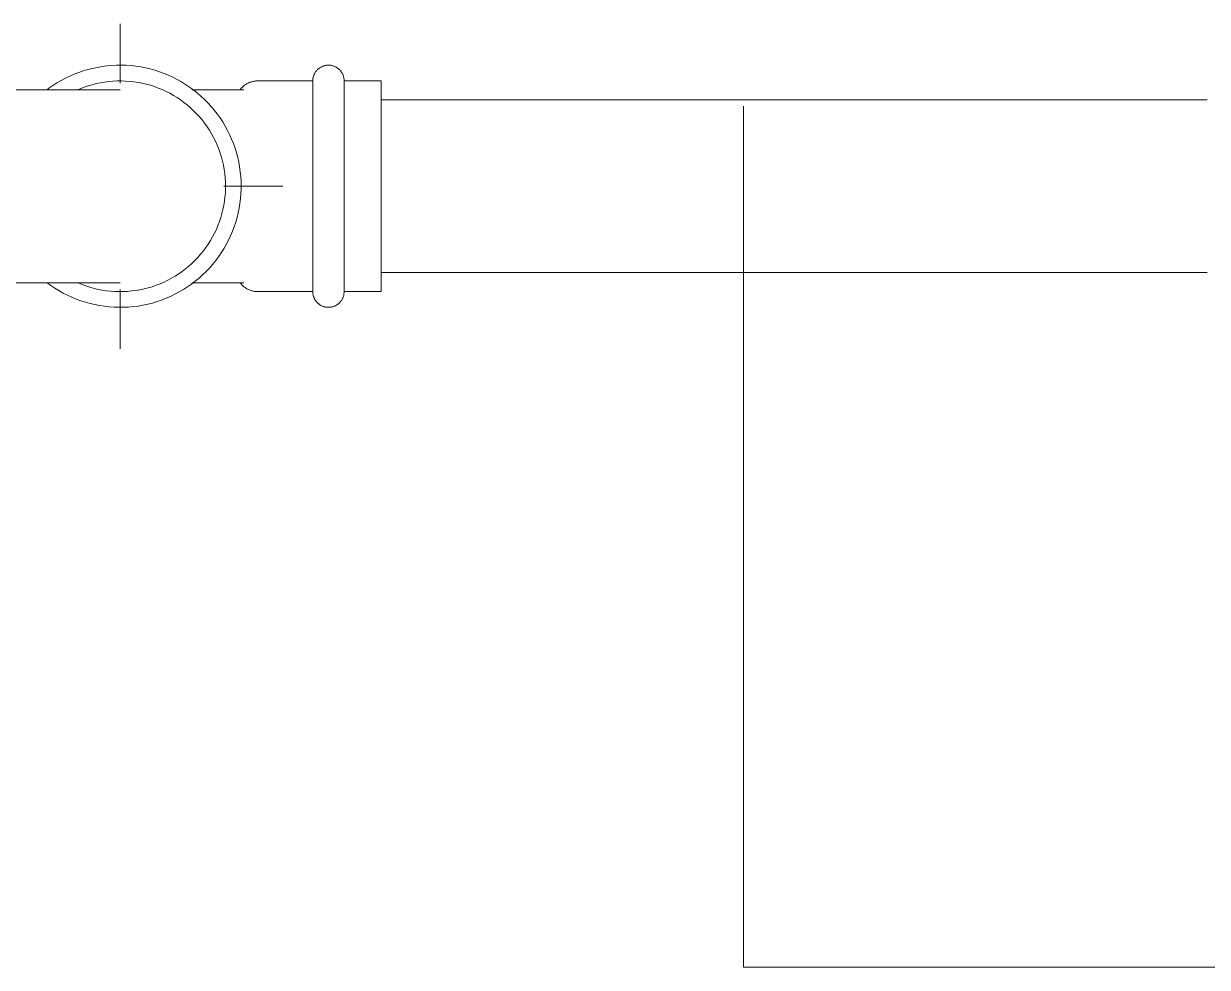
# Model space of a CAD drawing. Header units: inches. Extents: x -3299 to -2222, y -94 to 482.
# Drawn here: x -2376.18 to -2361.62, y 313.74 to 325.34 of the extents above; entities that cross this region are included whole.
import ezdxf

# ---------------------------------------------------------------- set-up
doc = ezdxf.new("R2010")
doc.units = ezdxf.units.IN
doc.header["$MEASUREMENT"] = 0
for name, color, linetype, lineweight in [('P-PIPE', 3, 'Continuous', 9), ('P-PIPE-CNTR', 3, 'Continuous', 9), ('P-PIPE-IDEN', 2, 'Continuous', 9)]:
    doc.layers.add(name, color=color, linetype=linetype, lineweight=lineweight)

# ---------------------------------------------------------------- blocks, each defined once
blk = doc.blocks.new('Victaulic-VicPress316-Elbow 90-45deg Style P568_P571 - Standard-V21-PLG_ ROOF LEVEL')
at = {"layer": 'P-PIPE'}
for p, q in [((-2380.063, 324.641), (-2380.517, 324.641)), ((-2380.517, 324.641), (-2380.517, 323.344)), ((-2380.063, 323.344), (-2380.063, 324.641)), ((-2379.006, 324.641), (-2379.677, 324.641)), ((-2379.677, 323.344), (-2379.677, 324.641)), ((-2377.515, 324.532), (-2378.833, 324.532)), ((-2378.788, 324.02), (-2378.788, 324.068)), ((-2380.517, 323.344), (-2380.517, 322.048)), ((-2380.063, 322.048), (-2380.063, 323.344)), ((-2379.677, 322.048), (-2379.677, 323.344)), ((-2378.788, 322.62), (-2378.788, 322.669)), ((-2378.834, 322.157), (-2377.515, 322.157)), ((-2380.517, 322.048), (-2380.063, 322.048)), ((-2379.677, 322.048), (-2379.006, 322.048))]:
    blk.add_line(p, q, dxfattribs=at)
at = {"layer": 'P-PIPE', "flags": 128}
for points in [[(-2380.063, 324.641), (-2380.063, 324.649), (-2380.063, 324.656), (-2380.062, 324.664), (-2380.061, 324.672), (-2380.06, 324.679), (-2380.058, 324.687), (-2380.056, 324.694), (-2380.054, 324.702), (-2380.051, 324.709), (-2380.048, 324.716), (-2380.045, 324.723), (-2380.042, 324.73), (-2380.038, 324.737), (-2380.034, 324.743), (-2380.03, 324.75), (-2380.025, 324.756), (-2380.02, 324.762), (-2380.016, 324.768), (-2380.01, 324.774), (-2380.005, 324.779), (-2379.999, 324.785), (-2379.993, 324.79), (-2379.987, 324.794), (-2379.981, 324.799), (-2379.975, 324.803), (-2379.968, 324.807), (-2379.961, 324.811), (-2379.955, 324.815), (-2379.947, 324.818), (-2379.94, 324.821), (-2379.933, 324.823), (-2379.926, 324.826), (-2379.918, 324.828), (-2379.911, 324.83), (-2379.903, 324.831), (-2379.896, 324.832), (-2379.888, 324.833), (-2379.88, 324.834), (-2379.873, 324.834), (-2379.865, 324.834), (-2379.857, 324.833), (-2379.849, 324.833), (-2379.842, 324.832), (-2379.834, 324.83), (-2379.827, 324.829), (-2379.819, 324.827), (-2379.812, 324.825), (-2379.804, 324.822), (-2379.797, 324.819), (-2379.79, 324.816), (-2379.783, 324.813), (-2379.776, 324.809), (-2379.77, 324.805), (-2379.763, 324.801), (-2379.757, 324.797), (-2379.751, 324.792), (-2379.745, 324.787), (-2379.739, 324.782), (-2379.733, 324.777), (-2379.728, 324.771), (-2379.723, 324.765), (-2379.718, 324.759), (-2379.714, 324.753), (-2379.709, 324.747), (-2379.705, 324.74), (-2379.701, 324.734), (-2379.698, 324.727), (-2379.694, 324.72), (-2379.691, 324.713), (-2379.689, 324.705), (-2379.686, 324.698), (-2379.684, 324.691), (-2379.682, 324.683), (-2379.681, 324.676), (-2379.679, 324.668), (-2379.678, 324.66), (-2379.678, 324.653), (-2379.677, 324.645), (-2379.677, 324.641)], [(-2373.508, 323.344), (-2373.509, 323.404), (-2373.513, 323.463), (-2373.519, 323.523), (-2373.527, 323.582), (-2373.538, 323.64), (-2373.551, 323.698), (-2373.566, 323.756), (-2373.584, 323.813), (-2373.603, 323.869), (-2373.626, 323.924), (-2373.65, 323.979), (-2373.676, 324.032), (-2373.705, 324.084), (-2373.735, 324.136), (-2373.768, 324.185), (-2373.803, 324.234), (-2373.839, 324.281), (-2373.878, 324.326), (-2373.918, 324.37), (-2373.96, 324.413), (-2374.003, 324.453), (-2374.048, 324.492), (-2374.095, 324.529), (-2374.143, 324.564), (-2374.193, 324.598), (-2374.243, 324.629), (-2374.295, 324.658), (-2374.348, 324.685), (-2374.403, 324.71), (-2374.458, 324.733), (-2374.514, 324.753), (-2374.57, 324.771), (-2374.628, 324.787), (-2374.686, 324.801), (-2374.744, 324.812), (-2374.803, 324.821), (-2374.862, 324.828), (-2374.922, 324.832), (-2374.981, 324.834), (-2375.041, 324.833), (-2375.1, 324.83), (-2375.16, 324.825), (-2375.219, 324.817), (-2375.278, 324.807), (-2375.336, 324.795), (-2375.394, 324.78), (-2375.451, 324.763), (-2375.507, 324.744), (-2375.563, 324.722), (-2375.617, 324.699), (-2375.671, 324.673), (-2375.724, 324.645), (-2375.775, 324.615), (-2375.825, 324.583), (-2375.874, 324.549), (-2375.896, 324.532)], [(-2380.063, 324.6), (-2380.063, 324.612), (-2380.063, 324.622), (-2380.063, 324.63), (-2380.063, 324.635), (-2380.063, 324.639), (-2380.063, 324.641), (-2380.063, 324.641)], [(-2380.063, 324.641), (-2380.063, 324.64), (-2380.063, 324.637), (-2380.063, 324.631), (-2380.063, 324.624), (-2380.063, 324.615), (-2380.063, 324.604), (-2380.063, 324.59), (-2380.063, 324.575), (-2380.063, 324.558), (-2380.063, 324.538), (-2380.063, 324.517), (-2380.063, 324.494), (-2380.063, 324.469), (-2380.063, 324.443), (-2380.063, 324.414), (-2380.063, 324.384), (-2380.063, 324.352), (-2380.063, 324.319), (-2380.063, 324.284), (-2380.063, 324.248), (-2380.063, 324.21), (-2380.063, 324.17), (-2380.063, 324.13), (-2380.063, 324.088), (-2380.063, 324.045), (-2380.063, 324.001), (-2380.063, 323.955), (-2380.063, 323.909), (-2380.063, 323.862), (-2380.063, 323.814), (-2380.063, 323.765), (-2380.063, 323.716), (-2380.063, 323.666), (-2380.063, 323.616), (-2380.063, 323.565), (-2380.063, 323.513), (-2380.063, 323.462), (-2380.063, 323.41), (-2380.063, 323.358), (-2380.063, 323.344)], [(-2379.677, 323.344), (-2379.677, 323.396), (-2379.677, 323.448), (-2379.677, 323.5), (-2379.677, 323.551), (-2379.677, 323.602), (-2379.677, 323.652), (-2379.677, 323.703), (-2379.677, 323.752), (-2379.677, 323.801), (-2379.677, 323.849), (-2379.677, 323.897), (-2379.677, 323.943), (-2379.677, 323.989), (-2379.677, 324.033), (-2379.677, 324.076), (-2379.677, 324.119), (-2379.677, 324.16), (-2379.677, 324.199), (-2379.677, 324.237), (-2379.677, 324.274), (-2379.677, 324.31), (-2379.677, 324.344), (-2379.677, 324.376), (-2379.677, 324.406), (-2379.677, 324.435), (-2379.677, 324.462), (-2379.677, 324.488), (-2379.677, 324.511), (-2379.677, 324.533), (-2379.677, 324.553), (-2379.677, 324.571), (-2379.677, 324.586), (-2379.677, 324.6), (-2379.677, 324.612), (-2379.677, 324.622), (-2379.677, 324.63), (-2379.677, 324.635), (-2379.677, 324.639), (-2379.677, 324.641), (-2379.677, 324.641)], [(-2379.677, 324.641), (-2379.677, 324.64), (-2379.677, 324.637), (-2379.677, 324.631), (-2379.677, 324.624), (-2379.677, 324.615), (-2379.677, 324.604)], [(-2379.006, 324.641), (-2378.996, 324.641), (-2378.985, 324.64), (-2378.974, 324.639), (-2378.963, 324.637), (-2378.952, 324.635), (-2378.942, 324.633), (-2378.931, 324.63), (-2378.921, 324.627), (-2378.91, 324.623), (-2378.9, 324.619), (-2378.89, 324.615), (-2378.881, 324.61), (-2378.871, 324.605), (-2378.862, 324.599), (-2378.853, 324.593), (-2378.844, 324.587), (-2378.835, 324.58), (-2378.827, 324.573), (-2378.819, 324.566), (-2378.811, 324.558), (-2378.804, 324.55), (-2378.796, 324.542), (-2378.79, 324.533), (-2378.788, 324.532)], [(-2373.701, 323.344), (-2373.702, 323.396), (-2373.705, 323.448), (-2373.71, 323.5), (-2373.717, 323.551), (-2373.727, 323.602), (-2373.738, 323.652), (-2373.751, 323.703), (-2373.767, 323.752), (-2373.784, 323.801), (-2373.803, 323.849), (-2373.824, 323.897), (-2373.847, 323.943), (-2373.872, 323.989), (-2373.899, 324.033), (-2373.927, 324.076), (-2373.958, 324.119), (-2373.989, 324.16), (-2374.023, 324.199), (-2374.058, 324.237), (-2374.094, 324.274), (-2374.132, 324.31), (-2374.171, 324.344), (-2374.212, 324.376), (-2374.254, 324.406), (-2374.297, 324.435), (-2374.341, 324.462), (-2374.386, 324.488), (-2374.433, 324.511), (-2374.48, 324.533), (-2374.528, 324.553), (-2374.576, 324.571), (-2374.626, 324.586), (-2374.676, 324.6), (-2374.726, 324.612), (-2374.777, 324.622), (-2374.828, 324.63), (-2374.88, 324.635), (-2374.932, 324.639), (-2374.983, 324.641), (-2375.035, 324.64), (-2375.087, 324.638), (-2375.139, 324.633), (-2375.19, 324.626), (-2375.241, 324.618), (-2375.292, 324.607), (-2375.342, 324.594), (-2375.392, 324.579), (-2375.441, 324.563), (-2375.489, 324.544), (-2375.517, 324.532)], [(-2374.997, 324.532), (-2374.999, 324.532), (-2375.005, 324.532), (-2375.016, 324.532), (-2375.03, 324.532), (-2375.048, 324.532), (-2375.07, 324.532), (-2375.095, 324.532), (-2375.125, 324.532), (-2375.159, 324.532), (-2375.196, 324.532), (-2375.237, 324.532), (-2375.282, 324.532), (-2375.33, 324.532), (-2375.382, 324.532), (-2375.437, 324.532), (-2375.496, 324.532), (-2375.557, 324.532), (-2375.622, 324.532), (-2375.69, 324.532), (-2375.761, 324.532), (-2375.835, 324.532), (-2375.911, 324.532), (-2375.99, 324.532), (-2376.071, 324.532), (-2376.155, 324.532), (-2376.24, 324.532), (-2376.328, 324.532), (-2376.418, 324.532), (-2376.509, 324.532), (-2376.603, 324.532), (-2376.697, 324.532), (-2376.793, 324.532), (-2376.89, 324.532), (-2376.988, 324.532), (-2377.087, 324.532), (-2377.186, 324.532), (-2377.286, 324.532), (-2377.387, 324.532), (-2377.488, 324.532), (-2377.515, 324.532)], [(-2380.063, 323.344), (-2380.063, 323.292), (-2380.063, 323.241), (-2380.063, 323.189), (-2380.063, 323.138), (-2380.063, 323.087), (-2380.063, 323.036), (-2380.063, 322.986), (-2380.063, 322.936), (-2380.063, 322.888), (-2380.063, 322.839), (-2380.063, 322.792), (-2380.063, 322.746), (-2380.063, 322.7), (-2380.063, 322.656), (-2380.063, 322.612), (-2380.063, 322.57), (-2380.063, 322.529), (-2380.063, 322.489), (-2380.063, 322.451), (-2380.063, 322.414), (-2380.063, 322.379), (-2380.063, 322.345), (-2380.063, 322.313), (-2380.063, 322.282), (-2380.063, 322.253), (-2380.063, 322.226), (-2380.063, 322.201), (-2380.063, 322.177), (-2380.063, 322.156), (-2380.063, 322.136), (-2380.063, 322.118), (-2380.063, 322.102), (-2380.063, 322.088), (-2380.063, 322.076), (-2380.063, 322.067), (-2380.063, 322.059), (-2380.063, 322.053), (-2380.063, 322.049), (-2380.063, 322.048), (-2380.063, 322.048)], [(-2379.677, 322.048), (-2379.677, 322.049), (-2379.677, 322.052), (-2379.677, 322.057), (-2379.677, 322.064), (-2379.677, 322.074), (-2379.677, 322.085), (-2379.677, 322.098), (-2379.677, 322.114), (-2379.677, 322.131), (-2379.677, 322.15), (-2379.677, 322.171), (-2379.677, 322.194), (-2379.677, 322.219), (-2379.677, 322.246), (-2379.677, 322.274), (-2379.677, 322.304), (-2379.677, 322.336), (-2379.677, 322.37), (-2379.677, 322.405), (-2379.677, 322.441), (-2379.677, 322.479), (-2379.677, 322.518), (-2379.677, 322.559), (-2379.677, 322.601), (-2379.677, 322.644), (-2379.677, 322.688), (-2379.677, 322.733), (-2379.677, 322.779), (-2379.677, 322.827), (-2379.677, 322.875), (-2379.677, 322.923), (-2379.677, 322.973), (-2379.677, 323.023), (-2379.677, 323.073), (-2379.677, 323.124), (-2379.677, 323.175), (-2379.677, 323.227), (-2379.677, 323.278), (-2379.677, 323.33), (-2379.677, 323.344)], [(-2375.896, 322.157), (-2375.852, 322.124), (-2375.802, 322.091), (-2375.751, 322.06), (-2375.699, 322.031), (-2375.646, 322.004), (-2375.592, 321.979), (-2375.537, 321.956), (-2375.481, 321.936), (-2375.424, 321.917), (-2375.367, 321.901), (-2375.309, 321.888), (-2375.251, 321.876), (-2375.192, 321.868), (-2375.132, 321.861), (-2375.073, 321.857), (-2375.014, 321.855), (-2374.954, 321.855), (-2374.894, 321.858), (-2374.835, 321.864), (-2374.776, 321.871), (-2374.717, 321.881), (-2374.659, 321.894), (-2374.601, 321.908), (-2374.544, 321.925), (-2374.488, 321.945), (-2374.432, 321.966), (-2374.378, 321.99), (-2374.324, 322.016), (-2374.271, 322.044), (-2374.22, 322.074), (-2374.17, 322.106), (-2374.121, 322.14), (-2374.073, 322.176), (-2374.027, 322.214), (-2373.983, 322.254), (-2373.94, 322.295), (-2373.899, 322.338), (-2373.86, 322.383), (-2373.822, 322.429), (-2373.787, 322.477), (-2373.753, 322.526), (-2373.721, 322.576), (-2373.691, 322.628), (-2373.664, 322.681), (-2373.638, 322.735), (-2373.615, 322.79), (-2373.594, 322.845), (-2373.575, 322.902), (-2373.559, 322.959), (-2373.544, 323.017), (-2373.532, 323.075), (-2373.523, 323.134), (-2373.516, 323.193), (-2373.511, 323.253), (-2373.508, 323.312), (-2373.508, 323.344)], [(-2375.515, 322.156), (-2375.467, 322.136), (-2375.419, 322.118), (-2375.369, 322.102), (-2375.319, 322.088), (-2375.269, 322.076), (-2375.218, 322.067), (-2375.167, 322.059), (-2375.115, 322.053), (-2375.063, 322.049), (-2375.011, 322.048), (-2374.96, 322.048), (-2374.908, 322.051), (-2374.856, 322.056), (-2374.805, 322.062), (-2374.754, 322.071), (-2374.703, 322.082), (-2374.653, 322.094), (-2374.603, 322.109), (-2374.554, 322.126), (-2374.505, 322.145), (-2374.458, 322.165), (-2374.411, 322.188), (-2374.365, 322.212), (-2374.321, 322.238), (-2374.277, 322.266), (-2374.234, 322.296), (-2374.193, 322.327), (-2374.153, 322.36), (-2374.114, 322.395), (-2374.077, 322.431), (-2374.041, 322.469), (-2374.007, 322.507), (-2373.974, 322.548), (-2373.943, 322.589), (-2373.914, 322.632), (-2373.886, 322.676), (-2373.861, 322.721), (-2373.837, 322.767), (-2373.814, 322.814), (-2373.794, 322.861), (-2373.776, 322.91), (-2373.759, 322.959), (-2373.745, 323.009), (-2373.733, 323.059), (-2373.722, 323.11), (-2373.714, 323.161), (-2373.708, 323.213), (-2373.703, 323.264), (-2373.701, 323.316), (-2373.701, 323.344)], [(-2380.063, 322.048), (-2380.063, 322.049), (-2380.063, 322.052), (-2380.063, 322.057), (-2380.063, 322.064), (-2380.063, 322.074), (-2380.063, 322.085)], [(-2379.677, 322.088), (-2379.677, 322.076), (-2379.677, 322.067), (-2379.677, 322.059), (-2379.677, 322.053), (-2379.677, 322.049), (-2379.677, 322.048), (-2379.677, 322.048)], [(-2378.788, 322.157), (-2378.795, 322.148), (-2378.802, 322.14), (-2378.81, 322.132), (-2378.817, 322.124), (-2378.825, 322.117), (-2378.834, 322.11), (-2378.842, 322.103), (-2378.851, 322.097), (-2378.86, 322.09), (-2378.869, 322.085), (-2378.879, 322.08), (-2378.889, 322.075), (-2378.898, 322.07), (-2378.909, 322.066), (-2378.919, 322.062), (-2378.929, 322.059), (-2378.94, 322.056), (-2378.95, 322.054), (-2378.961, 322.052), (-2378.972, 322.05), (-2378.983, 322.049), (-2378.994, 322.048), (-2379.004, 322.048), (-2379.006, 322.048)], [(-2377.515, 322.157), (-2377.414, 322.157), (-2377.314, 322.157), (-2377.213, 322.157), (-2377.114, 322.157), (-2377.015, 322.157), (-2376.916, 322.157), (-2376.819, 322.157), (-2376.723, 322.157), (-2376.628, 322.157), (-2376.534, 322.157), (-2376.443, 322.157), (-2376.352, 322.157), (-2376.264, 322.157), (-2376.178, 322.157), (-2376.093, 322.157), (-2376.011, 322.157), (-2375.932, 322.157), (-2375.855, 322.157), (-2375.78, 322.157), (-2375.709, 322.157), (-2375.64, 322.157), (-2375.575, 322.157), (-2375.512, 322.157), (-2375.453, 322.157), (-2375.396, 322.157), (-2375.344, 322.157), (-2375.295, 322.157), (-2375.249, 322.157), (-2375.207, 322.157), (-2375.168, 322.157), (-2375.134, 322.157), (-2375.103, 322.157), (-2375.076, 322.157), (-2375.053, 322.157), (-2375.034, 322.157), (-2375.019, 322.157), (-2375.008, 322.157), (-2375.001, 322.157), (-2374.998, 322.157), (-2374.997, 322.157)], [(-2379.677, 322.048), (-2379.678, 322.04), (-2379.678, 322.032), (-2379.679, 322.025), (-2379.68, 322.017), (-2379.681, 322.009), (-2379.683, 322.002), (-2379.685, 321.994), (-2379.687, 321.987), (-2379.69, 321.98), (-2379.693, 321.973), (-2379.696, 321.966), (-2379.699, 321.959), (-2379.703, 321.952), (-2379.707, 321.945), (-2379.711, 321.939), (-2379.716, 321.933), (-2379.72, 321.926), (-2379.725, 321.921), (-2379.731, 321.915), (-2379.736, 321.909), (-2379.742, 321.904), (-2379.747, 321.899), (-2379.753, 321.894), (-2379.76, 321.89), (-2379.766, 321.885), (-2379.773, 321.881), (-2379.779, 321.878), (-2379.786, 321.874), (-2379.793, 321.871), (-2379.8, 321.868), (-2379.808, 321.865), (-2379.815, 321.863), (-2379.823, 321.861), (-2379.83, 321.859), (-2379.838, 321.858), (-2379.845, 321.856), (-2379.853, 321.856), (-2379.861, 321.855), (-2379.868, 321.855), (-2379.876, 321.855), (-2379.884, 321.855), (-2379.891, 321.856), (-2379.899, 321.857), (-2379.907, 321.858), (-2379.914, 321.86), (-2379.922, 321.862), (-2379.929, 321.864), (-2379.936, 321.866), (-2379.944, 321.869), (-2379.951, 321.872), (-2379.958, 321.876), (-2379.965, 321.879), (-2379.971, 321.883), (-2379.978, 321.887), (-2379.984, 321.892), (-2379.99, 321.896), (-2379.996, 321.901), (-2380.002, 321.906), (-2380.007, 321.912), (-2380.013, 321.917), (-2380.018, 321.923), (-2380.023, 321.929), (-2380.027, 321.935), (-2380.032, 321.942), (-2380.036, 321.948), (-2380.04, 321.955), (-2380.043, 321.962), (-2380.047, 321.969), (-2380.05, 321.976), (-2380.052, 321.983), (-2380.055, 321.99), (-2380.057, 321.998), (-2380.059, 322.005), (-2380.06, 322.013), (-2380.061, 322.021), (-2380.062, 322.028), (-2380.063, 322.036), (-2380.063, 322.044), (-2380.063, 322.048)]]:
    blk.add_lwpolyline(points, dxfattribs=at)

msp = doc.modelspace()

# ---------------------------------------------------------------- linework, layer by layer
at = {"layer": 'P-PIPE'}
for p, q in [((-2372.627, 324.641), (-2373.303, 324.641)), ((-2372.627, 324.641), (-2372.627, 323.344)), ((-2371.787, 324.641), (-2372.241, 324.641)), ((-2372.241, 324.641), (-2372.241, 323.344)), ((-2371.787, 323.344), (-2371.787, 324.641)), ((-2373.476, 324.532), (-2374.115, 324.532)), ((-2361.619, 324.406), (-2371.787, 324.406)), ((-2372.627, 323.344), (-2372.627, 322.048)), ((-2372.241, 323.344), (-2372.241, 322.048)), ((-2371.787, 322.048), (-2371.787, 323.344)), ((-2371.787, 322.282), (-2361.619, 322.282)), ((-2374.115, 322.157), (-2373.477, 322.157)), ((-2373.303, 322.048), (-2372.627, 322.048)), ((-2372.241, 322.048), (-2371.787, 322.048))]:
    msp.add_line(p, q, dxfattribs=at)
at = {"layer": 'P-PIPE', "flags": 128}
for points in [[(-2373.508, 323.344), (-2373.509, 323.404), (-2373.513, 323.463), (-2373.519, 323.523), (-2373.527, 323.582), (-2373.538, 323.64), (-2373.551, 323.698), (-2373.566, 323.756), (-2373.584, 323.813), (-2373.603, 323.869), (-2373.626, 323.924), (-2373.65, 323.979), (-2373.676, 324.032), (-2373.705, 324.084), (-2373.735, 324.136), (-2373.768, 324.185), (-2373.803, 324.234), (-2373.839, 324.281), (-2373.878, 324.326), (-2373.918, 324.37), (-2373.96, 324.413), (-2374.003, 324.453), (-2374.048, 324.492), (-2374.095, 324.529), (-2374.143, 324.564), (-2374.193, 324.598), (-2374.243, 324.629), (-2374.295, 324.658), (-2374.348, 324.685), (-2374.403, 324.71), (-2374.458, 324.733), (-2374.514, 324.753), (-2374.57, 324.771), (-2374.628, 324.787), (-2374.686, 324.801), (-2374.744, 324.812), (-2374.803, 324.821), (-2374.862, 324.828), (-2374.922, 324.832), (-2374.981, 324.834), (-2375.041, 324.833), (-2375.1, 324.83), (-2375.16, 324.825), (-2375.219, 324.817), (-2375.278, 324.807), (-2375.336, 324.795), (-2375.394, 324.78), (-2375.451, 324.763), (-2375.507, 324.744), (-2375.563, 324.722), (-2375.617, 324.699), (-2375.671, 324.673), (-2375.724, 324.645), (-2375.775, 324.615), (-2375.825, 324.583), (-2375.874, 324.549), (-2375.896, 324.532)], [(-2373.508, 323.344), (-2373.509, 323.404), (-2373.513, 323.463), (-2373.519, 323.523), (-2373.527, 323.582), (-2373.538, 323.64), (-2373.551, 323.698), (-2373.566, 323.756), (-2373.584, 323.813), (-2373.603, 323.869), (-2373.626, 323.924), (-2373.65, 323.979), (-2373.676, 324.032), (-2373.705, 324.084), (-2373.735, 324.136), (-2373.768, 324.185), (-2373.803, 324.234), (-2373.839, 324.281), (-2373.878, 324.326), (-2373.918, 324.37), (-2373.96, 324.413), (-2374.003, 324.453), (-2374.048, 324.492), (-2374.095, 324.529), (-2374.143, 324.564), (-2374.193, 324.598), (-2374.243, 324.629), (-2374.295, 324.658), (-2374.348, 324.685), (-2374.403, 324.71), (-2374.458, 324.733), (-2374.514, 324.753), (-2374.57, 324.771), (-2374.628, 324.787), (-2374.686, 324.801), (-2374.744, 324.812), (-2374.803, 324.821), (-2374.862, 324.828), (-2374.922, 324.832), (-2374.981, 324.834), (-2375.041, 324.833), (-2375.1, 324.83), (-2375.16, 324.825), (-2375.219, 324.817), (-2375.278, 324.807), (-2375.336, 324.795), (-2375.394, 324.78), (-2375.451, 324.763), (-2375.507, 324.744), (-2375.563, 324.722), (-2375.617, 324.699), (-2375.671, 324.673), (-2375.724, 324.645), (-2375.775, 324.615), (-2375.825, 324.583), (-2375.874, 324.549), (-2375.896, 324.532)], [(-2373.508, 323.344), (-2373.509, 323.404), (-2373.513, 323.463), (-2373.519, 323.523), (-2373.527, 323.582), (-2373.538, 323.64), (-2373.551, 323.698), (-2373.566, 323.756), (-2373.584, 323.813), (-2373.603, 323.869), (-2373.626, 323.924), (-2373.65, 323.979), (-2373.676, 324.032), (-2373.705, 324.084), (-2373.735, 324.136), (-2373.768, 324.185), (-2373.803, 324.234), (-2373.839, 324.281), (-2373.878, 324.326), (-2373.918, 324.37), (-2373.96, 324.413), (-2374.003, 324.453), (-2374.048, 324.492), (-2374.095, 324.529), (-2374.143, 324.564), (-2374.193, 324.598), (-2374.243, 324.629), (-2374.295, 324.658), (-2374.348, 324.685), (-2374.403, 324.71), (-2374.458, 324.733), (-2374.514, 324.753), (-2374.57, 324.771), (-2374.628, 324.787), (-2374.686, 324.801), (-2374.744, 324.812), (-2374.803, 324.821), (-2374.862, 324.828), (-2374.922, 324.832), (-2374.981, 324.834), (-2375.041, 324.833), (-2375.1, 324.83), (-2375.16, 324.825), (-2375.219, 324.817), (-2375.278, 324.807), (-2375.336, 324.795), (-2375.394, 324.78), (-2375.451, 324.763), (-2375.507, 324.744), (-2375.563, 324.722), (-2375.617, 324.699), (-2375.671, 324.673), (-2375.724, 324.645), (-2375.775, 324.615), (-2375.825, 324.583), (-2375.874, 324.549), (-2375.896, 324.532)], [(-2372.627, 324.641), (-2372.627, 324.649), (-2372.627, 324.656), (-2372.626, 324.664), (-2372.625, 324.672), (-2372.624, 324.679), (-2372.622, 324.687), (-2372.62, 324.694), (-2372.618, 324.702), (-2372.615, 324.709), (-2372.612, 324.716), (-2372.609, 324.723), (-2372.606, 324.73), (-2372.602, 324.737), (-2372.598, 324.743), (-2372.594, 324.75), (-2372.589, 324.756), (-2372.584, 324.762), (-2372.58, 324.768), (-2372.574, 324.774), (-2372.569, 324.779), (-2372.563, 324.785), (-2372.557, 324.79), (-2372.551, 324.794), (-2372.545, 324.799), (-2372.539, 324.803), (-2372.532, 324.807), (-2372.525, 324.811), (-2372.519, 324.815), (-2372.511, 324.818), (-2372.504, 324.821), (-2372.497, 324.823), (-2372.49, 324.826), (-2372.482, 324.828), (-2372.475, 324.83), (-2372.467, 324.831), (-2372.46, 324.832), (-2372.452, 324.833), (-2372.444, 324.834), (-2372.437, 324.834), (-2372.429, 324.834), (-2372.421, 324.833), (-2372.413, 324.833), (-2372.406, 324.832), (-2372.398, 324.83), (-2372.391, 324.829), (-2372.383, 324.827), (-2372.376, 324.825), (-2372.368, 324.822), (-2372.361, 324.819), (-2372.354, 324.816), (-2372.347, 324.813), (-2372.34, 324.809), (-2372.334, 324.805), (-2372.327, 324.801), (-2372.321, 324.797), (-2372.315, 324.792), (-2372.309, 324.787), (-2372.303, 324.782), (-2372.297, 324.777), (-2372.292, 324.771), (-2372.287, 324.765), (-2372.282, 324.759), (-2372.278, 324.753), (-2372.273, 324.747), (-2372.269, 324.74), (-2372.265, 324.734), (-2372.262, 324.727), (-2372.258, 324.72), (-2372.255, 324.713), (-2372.253, 324.705), (-2372.25, 324.698), (-2372.248, 324.691), (-2372.246, 324.683), (-2372.245, 324.676), (-2372.243, 324.668), (-2372.242, 324.66), (-2372.242, 324.653), (-2372.241, 324.645), (-2372.241, 324.641)], [(-2373.521, 324.532), (-2373.515, 324.54), (-2373.508, 324.549), (-2373.5, 324.557), (-2373.493, 324.564), (-2373.485, 324.572), (-2373.476, 324.579), (-2373.468, 324.586), (-2373.459, 324.592), (-2373.45, 324.598), (-2373.441, 324.604), (-2373.431, 324.609), (-2373.421, 324.614), (-2373.411, 324.619), (-2373.401, 324.623), (-2373.391, 324.626), (-2373.381, 324.63), (-2373.37, 324.633), (-2373.36, 324.635), (-2373.349, 324.637), (-2373.338, 324.639), (-2373.327, 324.64), (-2373.316, 324.64), (-2373.305, 324.641), (-2373.303, 324.641)], [(-2372.627, 324.6), (-2372.627, 324.612), (-2372.627, 324.622), (-2372.627, 324.63), (-2372.627, 324.635), (-2372.627, 324.639), (-2372.627, 324.641), (-2372.627, 324.641)], [(-2372.627, 324.641), (-2372.627, 324.64), (-2372.627, 324.637), (-2372.627, 324.631), (-2372.627, 324.624), (-2372.627, 324.615), (-2372.627, 324.604), (-2372.627, 324.59), (-2372.627, 324.575), (-2372.627, 324.558), (-2372.627, 324.538), (-2372.627, 324.517), (-2372.627, 324.494), (-2372.627, 324.469), (-2372.627, 324.443), (-2372.627, 324.414), (-2372.627, 324.384), (-2372.627, 324.352), (-2372.627, 324.319), (-2372.627, 324.284), (-2372.627, 324.248), (-2372.627, 324.21), (-2372.627, 324.17), (-2372.627, 324.13), (-2372.627, 324.088), (-2372.627, 324.045), (-2372.627, 324.001), (-2372.627, 323.955), (-2372.627, 323.909), (-2372.627, 323.862), (-2372.627, 323.814), (-2372.627, 323.765), (-2372.627, 323.716), (-2372.627, 323.666), (-2372.627, 323.616), (-2372.627, 323.565), (-2372.627, 323.513), (-2372.627, 323.462), (-2372.627, 323.41), (-2372.627, 323.358), (-2372.627, 323.344)], [(-2372.241, 323.344), (-2372.241, 323.396), (-2372.241, 323.448), (-2372.241, 323.5), (-2372.241, 323.551), (-2372.241, 323.602), (-2372.241, 323.652), (-2372.241, 323.703), (-2372.241, 323.752), (-2372.241, 323.801), (-2372.241, 323.849), (-2372.241, 323.897), (-2372.241, 323.943), (-2372.241, 323.989), (-2372.241, 324.033), (-2372.241, 324.076), (-2372.241, 324.119), (-2372.241, 324.16), (-2372.241, 324.199), (-2372.241, 324.237), (-2372.241, 324.274), (-2372.241, 324.31), (-2372.241, 324.344), (-2372.241, 324.376), (-2372.241, 324.406), (-2372.241, 324.435), (-2372.241, 324.462), (-2372.241, 324.488), (-2372.241, 324.511), (-2372.241, 324.533), (-2372.241, 324.553), (-2372.241, 324.571), (-2372.241, 324.586), (-2372.241, 324.6), (-2372.241, 324.612), (-2372.241, 324.622), (-2372.241, 324.63), (-2372.241, 324.635), (-2372.241, 324.639), (-2372.241, 324.641), (-2372.241, 324.641)], [(-2372.241, 324.641), (-2372.241, 324.64), (-2372.241, 324.637), (-2372.241, 324.631), (-2372.241, 324.624), (-2372.241, 324.615), (-2372.241, 324.604)], [(-2375.896, 322.157), (-2375.852, 322.124), (-2375.802, 322.091), (-2375.751, 322.06), (-2375.699, 322.031), (-2375.646, 322.004), (-2375.592, 321.979), (-2375.537, 321.956), (-2375.481, 321.936), (-2375.424, 321.917), (-2375.367, 321.901), (-2375.309, 321.888), (-2375.251, 321.876), (-2375.192, 321.868), (-2375.132, 321.861), (-2375.073, 321.857), (-2375.014, 321.855), (-2374.954, 321.855), (-2374.894, 321.858), (-2374.835, 321.864), (-2374.776, 321.871), (-2374.717, 321.881), (-2374.659, 321.894), (-2374.601, 321.908), (-2374.544, 321.925), (-2374.488, 321.945), (-2374.432, 321.966), (-2374.378, 321.99), (-2374.324, 322.016), (-2374.271, 322.044), (-2374.22, 322.074), (-2374.17, 322.106), (-2374.121, 322.14), (-2374.073, 322.176), (-2374.027, 322.214), (-2373.983, 322.254), (-2373.94, 322.295), (-2373.899, 322.338), (-2373.86, 322.383), (-2373.822, 322.429), (-2373.787, 322.477), (-2373.753, 322.526), (-2373.721, 322.576), (-2373.691, 322.628), (-2373.664, 322.681), (-2373.638, 322.735), (-2373.615, 322.79), (-2373.594, 322.845), (-2373.575, 322.902), (-2373.559, 322.959), (-2373.544, 323.017), (-2373.532, 323.075), (-2373.523, 323.134), (-2373.516, 323.193), (-2373.511, 323.253), (-2373.508, 323.312), (-2373.508, 323.344)], [(-2375.896, 322.157), (-2375.852, 322.124), (-2375.802, 322.091), (-2375.751, 322.06), (-2375.699, 322.031), (-2375.646, 322.004), (-2375.592, 321.979), (-2375.537, 321.956), (-2375.481, 321.936), (-2375.424, 321.917), (-2375.367, 321.901), (-2375.309, 321.888), (-2375.251, 321.876), (-2375.192, 321.868), (-2375.132, 321.861), (-2375.073, 321.857), (-2375.014, 321.855), (-2374.954, 321.855), (-2374.894, 321.858), (-2374.835, 321.864), (-2374.776, 321.871), (-2374.717, 321.881), (-2374.659, 321.894), (-2374.601, 321.908), (-2374.544, 321.925), (-2374.488, 321.945), (-2374.432, 321.966), (-2374.378, 321.99), (-2374.324, 322.016), (-2374.271, 322.044), (-2374.22, 322.074), (-2374.17, 322.106), (-2374.121, 322.14), (-2374.073, 322.176), (-2374.027, 322.214), (-2373.983, 322.254), (-2373.94, 322.295), (-2373.899, 322.338), (-2373.86, 322.383), (-2373.822, 322.429), (-2373.787, 322.477), (-2373.753, 322.526), (-2373.721, 322.576), (-2373.691, 322.628), (-2373.664, 322.681), (-2373.638, 322.735), (-2373.615, 322.79), (-2373.594, 322.845), (-2373.575, 322.902), (-2373.559, 322.959), (-2373.544, 323.017), (-2373.532, 323.075), (-2373.523, 323.134), (-2373.516, 323.193), (-2373.511, 323.253), (-2373.508, 323.312), (-2373.508, 323.344)], [(-2375.896, 322.157), (-2375.852, 322.124), (-2375.802, 322.091), (-2375.751, 322.06), (-2375.699, 322.031), (-2375.646, 322.004), (-2375.592, 321.979), (-2375.537, 321.956), (-2375.481, 321.936), (-2375.424, 321.917), (-2375.367, 321.901), (-2375.309, 321.888), (-2375.251, 321.876), (-2375.192, 321.868), (-2375.132, 321.861), (-2375.073, 321.857), (-2375.014, 321.855), (-2374.954, 321.855), (-2374.894, 321.858), (-2374.835, 321.864), (-2374.776, 321.871), (-2374.717, 321.881), (-2374.659, 321.894), (-2374.601, 321.908), (-2374.544, 321.925), (-2374.488, 321.945), (-2374.432, 321.966), (-2374.378, 321.99), (-2374.324, 322.016), (-2374.271, 322.044), (-2374.22, 322.074), (-2374.17, 322.106), (-2374.121, 322.14), (-2374.073, 322.176), (-2374.027, 322.214), (-2373.983, 322.254), (-2373.94, 322.295), (-2373.899, 322.338), (-2373.86, 322.383), (-2373.822, 322.429), (-2373.787, 322.477), (-2373.753, 322.526), (-2373.721, 322.576), (-2373.691, 322.628), (-2373.664, 322.681), (-2373.638, 322.735), (-2373.615, 322.79), (-2373.594, 322.845), (-2373.575, 322.902), (-2373.559, 322.959), (-2373.544, 323.017), (-2373.532, 323.075), (-2373.523, 323.134), (-2373.516, 323.193), (-2373.511, 323.253), (-2373.508, 323.312), (-2373.508, 323.344)], [(-2372.627, 323.344), (-2372.627, 323.292), (-2372.627, 323.241), (-2372.627, 323.189), (-2372.627, 323.138), (-2372.627, 323.087), (-2372.627, 323.036), (-2372.627, 322.986), (-2372.627, 322.936), (-2372.627, 322.888), (-2372.627, 322.839), (-2372.627, 322.792), (-2372.627, 322.746), (-2372.627, 322.7), (-2372.627, 322.656), (-2372.627, 322.612), (-2372.627, 322.57), (-2372.627, 322.529), (-2372.627, 322.489), (-2372.627, 322.451), (-2372.627, 322.414), (-2372.627, 322.379), (-2372.627, 322.345), (-2372.627, 322.313), (-2372.627, 322.282), (-2372.627, 322.253), (-2372.627, 322.226), (-2372.627, 322.201), (-2372.627, 322.177), (-2372.627, 322.156), (-2372.627, 322.136), (-2372.627, 322.118), (-2372.627, 322.102), (-2372.627, 322.088), (-2372.627, 322.076), (-2372.627, 322.067), (-2372.627, 322.059), (-2372.627, 322.053), (-2372.627, 322.049), (-2372.627, 322.048), (-2372.627, 322.048)], [(-2372.241, 322.048), (-2372.241, 322.049), (-2372.241, 322.052), (-2372.241, 322.057), (-2372.241, 322.064), (-2372.241, 322.074), (-2372.241, 322.085), (-2372.241, 322.098), (-2372.241, 322.114), (-2372.241, 322.131), (-2372.241, 322.15), (-2372.241, 322.171), (-2372.241, 322.194), (-2372.241, 322.219), (-2372.241, 322.246), (-2372.241, 322.274), (-2372.241, 322.304), (-2372.241, 322.336), (-2372.241, 322.37), (-2372.241, 322.405), (-2372.241, 322.441), (-2372.241, 322.479), (-2372.241, 322.518), (-2372.241, 322.559), (-2372.241, 322.601), (-2372.241, 322.644), (-2372.241, 322.688), (-2372.241, 322.733), (-2372.241, 322.779), (-2372.241, 322.827), (-2372.241, 322.875), (-2372.241, 322.923), (-2372.241, 322.973), (-2372.241, 323.023), (-2372.241, 323.073), (-2372.241, 323.124), (-2372.241, 323.175), (-2372.241, 323.227), (-2372.241, 323.278), (-2372.241, 323.33), (-2372.241, 323.344)], [(-2373.303, 322.048), (-2373.314, 322.048), (-2373.325, 322.049), (-2373.336, 322.05), (-2373.347, 322.051), (-2373.358, 322.053), (-2373.368, 322.056), (-2373.379, 322.058), (-2373.389, 322.062), (-2373.399, 322.065), (-2373.41, 322.069), (-2373.419, 322.074), (-2373.429, 322.079), (-2373.439, 322.084), (-2373.448, 322.089), (-2373.457, 322.095), (-2373.466, 322.102), (-2373.475, 322.108), (-2373.483, 322.115), (-2373.491, 322.123), (-2373.499, 322.13), (-2373.506, 322.138), (-2373.513, 322.147), (-2373.52, 322.155), (-2373.521, 322.157)], [(-2372.627, 322.048), (-2372.627, 322.049), (-2372.627, 322.052), (-2372.627, 322.057), (-2372.627, 322.064), (-2372.627, 322.074), (-2372.627, 322.085)], [(-2372.241, 322.088), (-2372.241, 322.076), (-2372.241, 322.067), (-2372.241, 322.059), (-2372.241, 322.053), (-2372.241, 322.049), (-2372.241, 322.048), (-2372.241, 322.048)], [(-2372.241, 322.048), (-2372.242, 322.04), (-2372.242, 322.032), (-2372.243, 322.025), (-2372.244, 322.017), (-2372.245, 322.009), (-2372.247, 322.002), (-2372.249, 321.994), (-2372.251, 321.987), (-2372.254, 321.98), (-2372.257, 321.973), (-2372.26, 321.966), (-2372.263, 321.959), (-2372.267, 321.952), (-2372.271, 321.945), (-2372.275, 321.939), (-2372.28, 321.933), (-2372.284, 321.926), (-2372.289, 321.921), (-2372.295, 321.915), (-2372.3, 321.909), (-2372.306, 321.904), (-2372.311, 321.899), (-2372.317, 321.894), (-2372.324, 321.89), (-2372.33, 321.885), (-2372.337, 321.881), (-2372.343, 321.878), (-2372.35, 321.874), (-2372.357, 321.871), (-2372.364, 321.868), (-2372.372, 321.865), (-2372.379, 321.863), (-2372.387, 321.861), (-2372.394, 321.859), (-2372.402, 321.858), (-2372.409, 321.856), (-2372.417, 321.856), (-2372.425, 321.855), (-2372.432, 321.855), (-2372.44, 321.855), (-2372.448, 321.855), (-2372.455, 321.856), (-2372.463, 321.857), (-2372.471, 321.858), (-2372.478, 321.86), (-2372.486, 321.862), (-2372.493, 321.864), (-2372.5, 321.866), (-2372.508, 321.869), (-2372.515, 321.872), (-2372.522, 321.876), (-2372.529, 321.879), (-2372.535, 321.883), (-2372.542, 321.887), (-2372.548, 321.892), (-2372.554, 321.896), (-2372.56, 321.901), (-2372.566, 321.906), (-2372.571, 321.912), (-2372.577, 321.917), (-2372.582, 321.923), (-2372.587, 321.929), (-2372.591, 321.935), (-2372.596, 321.942), (-2372.6, 321.948), (-2372.604, 321.955), (-2372.607, 321.962), (-2372.611, 321.969), (-2372.614, 321.976), (-2372.616, 321.983), (-2372.619, 321.99), (-2372.621, 321.998), (-2372.623, 322.005), (-2372.624, 322.013), (-2372.625, 322.021), (-2372.626, 322.028), (-2372.627, 322.036), (-2372.627, 322.044), (-2372.627, 322.048)]]:
    msp.add_lwpolyline(points, dxfattribs=at)
at = {"layer": 'P-PIPE-CNTR'}
for p, q in [((-2374.997, 324.614), (-2374.997, 325.344)), ((-2373.722, 323.344), (-2372.997, 323.344)), ((-2374.997, 321.344), (-2374.997, 322.074))]:
    msp.add_line(p, q, dxfattribs=at)
at = {"layer": 'P-PIPE-IDEN'}
for p, q in [((-2367.328, 324.328), (-2367.328, 313.736)), ((-2367.328, 313.736), (-2301.358, 313.736))]:
    msp.add_line(p, q, dxfattribs=at)

# ---------------------------------------------------------------- block references
at = {"layer": 'P-PIPE'}
msp.add_blockref('Victaulic-VicPress316-Elbow 90-45deg Style P568_P571 - Standard-V21-PLG_ ROOF LEVEL', (0, 0), dxfattribs=at)

doc.saveas('drawing.dxf')
